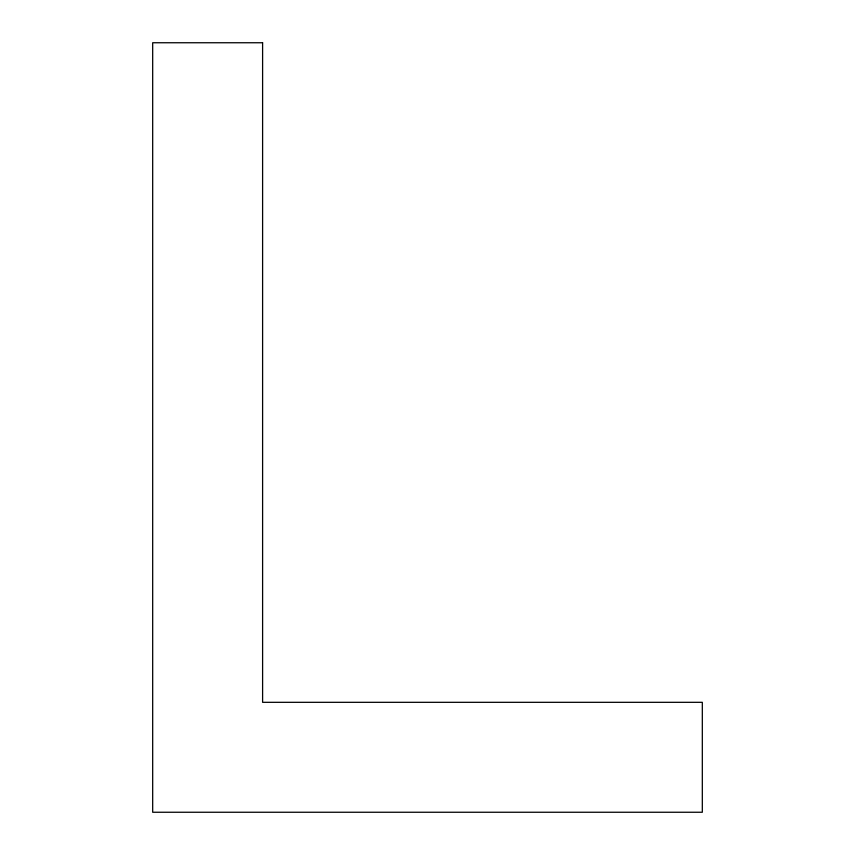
<?xml version="1.0" encoding="UTF-8"?>
<svg xmlns="http://www.w3.org/2000/svg" width="855" height="855" viewBox="0 0 855 855"><rect width="100%" height="100%" fill="white"/><g stroke="black" fill="none" stroke-linecap="round" stroke-linejoin="round"><path stroke-width="1.28" d="M262.603 42.75L152.682 42.75L152.682 812.25L702.318 812.25L702.318 702.318L262.603 702.318L262.603 42.75"/></g></svg>
